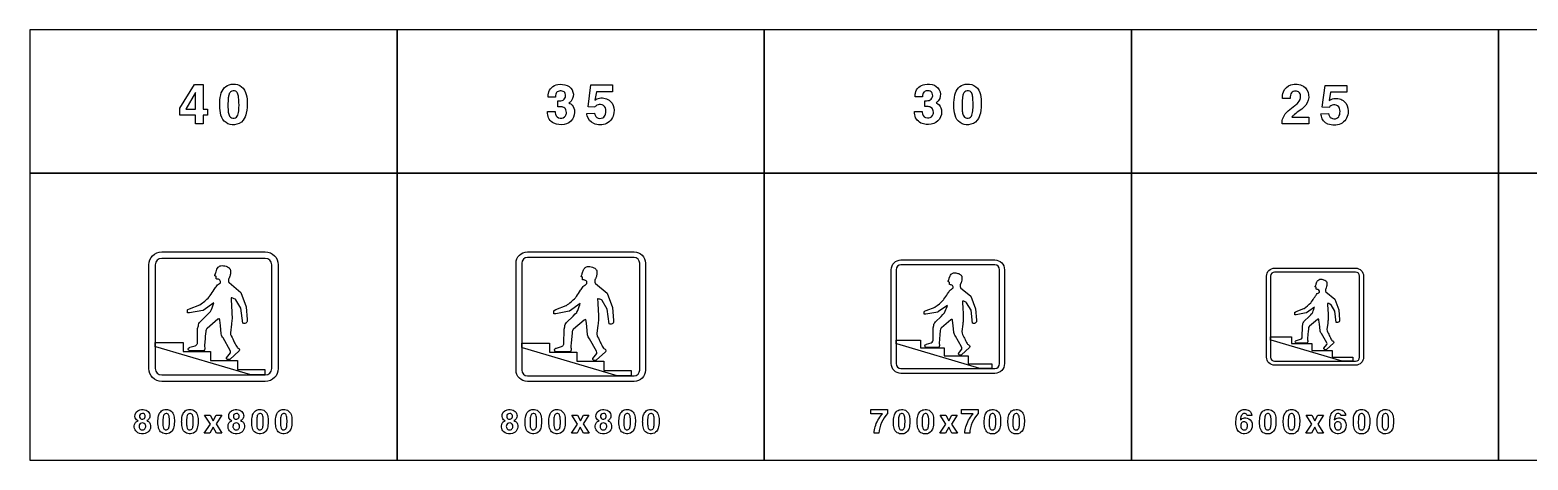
# Model space of a CAD drawing. Extents: x 0 to 18160, y 0 to 2655.
# Drawn here: x 0 to 9262, y 0 to 2655 of the extents above; entities that cross this region are included whole.
import ezdxf

# ---------------------------------------------------------------- set-up
doc = ezdxf.new("R2010")
doc.units = 0
doc.header["$MEASUREMENT"] = 0

msp = doc.modelspace()

# ---------------------------------------------------------------- linework, layer by layer
for points in [[(0, 1770), (2270, 1770), (2270, 2655), (0, 2655)], [(2270, 1770), (4540, 1770), (4540, 2655), (2270, 2655)], [(4540, 1770), (6810, 1770), (6810, 2655), (4540, 2655)], [(6810, 1770), (9080, 1770), (9080, 2655), (6810, 2655)], [(9080, 1770), (11350, 1770), (11350, 2655), (9080, 2655)], [(927.496, 2171.35), (1017.9, 2317.79), (1070.98, 2317.79), (1070.98, 2166.57), (1097.95, 2166.57), (1097.95, 2128.53), (1070.98, 2128.53), (1070.98, 2076.28), (1023.46, 2076.28), (1023.46, 2128.53), (927.496, 2128.53)], [(1023.46, 2269.13), (963.474, 2166.57), (1023.46, 2166.57)], [(0, 0), (2270, 0), (2270, 1770), (0, 1770)], [(2270, 0), (4540, 0), (4540, 1770), (2270, 1770)], [(4540, 0), (6810, 0), (6810, 1770), (4540, 1770)], [(6810, 0), (9080, 0), (9080, 1770), (6810, 1770)], [(9080, 0), (11350, 0), (11350, 1770), (9080, 1770)], [(7670.04, 760.791), (7674.28, 760.78), (7797.53, 760.759), (7798.96, 760.759), (7798.96, 719.096), (7922.41, 719.109), (7925.19, 719.121), (7925.19, 676.93), (8050.84, 676.93), (8050.84, 634.902), (8177.7, 634.902), (8177.73, 610.017), (8113.12, 610.017), (7673.14, 739.907), (7670.04, 740.888)], [(775.02, 726.082), (780.685, 726.067), (945.013, 726.04), (946.919, 726.039), (946.919, 670.488), (1111.52, 670.505), (1115.23, 670.522), (1115.23, 614.267), (1282.76, 614.267), (1282.76, 558.229), (1451.9, 558.23), (1451.95, 525.05), (1365.8, 525.05), (779.162, 698.237), (775.02, 699.545)], [(3040.09, 721.03), (3045.75, 721.014), (3210.08, 720.987), (3211.98, 720.986), (3211.98, 665.436), (3376.59, 665.453), (3380.29, 665.47), (3380.29, 609.215), (3547.83, 609.215), (3547.83, 553.177), (3716.97, 553.177), (3717.02, 519.997), (3630.87, 519.997), (3044.23, 693.184), (3040.09, 694.492)], [(5354.98, 740.906), (5359.94, 740.892), (5503.72, 740.868), (5505.39, 740.868), (5505.39, 692.261), (5649.42, 692.276), (5652.66, 692.291), (5652.66, 643.068), (5799.26, 643.068), (5799.26, 594.034), (5947.25, 594.035), (5947.29, 565.002), (5871.91, 565.002), (5358.6, 716.541), (5354.98, 717.685)], [(1115.2, 221.769), (1080.08, 276.319), (1114.84, 276.319), (1133.11, 242.267), (1151.83, 276.319), (1185.98, 276.319), (1150.44, 222.29), (1186.95, 166.272), (1152.4, 166.272), (1132.54, 202.362), (1112.14, 166.272), (1077.99, 166.272)], [(3385.19, 221.769), (3350.07, 276.319), (3384.84, 276.319), (3403.11, 242.267), (3421.83, 276.319), (3455.97, 276.319), (3420.43, 222.29), (3456.95, 166.271), (3422.4, 166.271), (3402.54, 202.361), (3382.14, 166.271), (3347.99, 166.271)], [(5662.41, 221.387), (5627.29, 275.936), (5662.06, 275.936), (5680.33, 241.884), (5699.05, 275.936), (5733.19, 275.936), (5697.65, 221.908), (5734.17, 165.889), (5699.62, 165.889), (5679.76, 201.979), (5659.35, 165.889), (5625.21, 165.889)], [(7925.79, 221.523), (7890.67, 276.072), (7925.43, 276.072), (7943.7, 242.02), (7962.42, 276.072), (7996.57, 276.072), (7961.03, 222.044), (7997.54, 166.025), (7962.99, 166.025), (7943.13, 202.115), (7922.73, 166.025), (7888.58, 166.025)]]:
    msp.add_lwpolyline(points, close=True)
for points in [[(1173.29, 2191.65, -0.0563084), (1179.33, 2254.48, -0.130301), (1201.53, 2298.28, -0.174843), (1243.35, 2319.69, -0.147552), (1296.47, 2313.05, -0.192146), (1333.28, 2269.88, -0.0833996), (1342.52, 2212.85, -0.0545507), (1337.51, 2142.08, -0.116773), (1318.43, 2098, -0.221099), (1263.57, 2070.32, -0.162564), (1212.11, 2082.84, -0.174743), (1180.84, 2128.26, -0.0640867), (1173.37, 2186.95)], [(3199.84, 2150.87), (3246.2, 2150.87, 0.0411845), (3248.26, 2135.66, 0.335066), (3278.75, 2110.39, 0.276505), (3310.74, 2124.92, 0.158203), (3316.31, 2145.65, 0.0878221), (3313.34, 2161.57, 0.217575), (3294.82, 2178.43, 0.0882727), (3273.57, 2181.56), (3262.75, 2181.56), (3262.75, 2216.82, 0.0282129), (3282.34, 2217.42, 0.50028), (3309.32, 2262.91, 0.235001), (3290.79, 2277.96, 0.165496), (3265.12, 2275.67, 0.220849), (3250.9, 2259.12, 0.055705), (3248.02, 2240.92), (3203.2, 2240.92, -0.0488003), (3204.97, 2263.51, -0.30773), (3262.59, 2318.01, -0.146685), (3322.07, 2312.08, -0.469869), (3348.61, 2219.31, -0.0891152), (3336.57, 2207.54), (3332.3, 2204.54, -0.0245333), (3343.48, 2198.14, -0.202429), (3365.75, 2161.45, -0.422325), (3303.08, 2072, -0.154301), (3238.98, 2079.19, -0.287878), (3199.96, 2139.89, -0.0143877)], [(3442.43, 2139.57), (3489.39, 2141.35, 0.0452719), (3495.79, 2125.12, 0.0567733), (3500.53, 2118.25, 0.070207), (3504.95, 2114.77, 0.264984), (3540.97, 2112.87, 0.20748), (3558.38, 2135.98, 0.147389), (3557.24, 2174.01, 0.308532), (3527.86, 2195.42, 0.215743), (3498.08, 2185.19, 0.028781), (3492.71, 2178.95), (3450.09, 2180.96), (3467.91, 2315.64), (3601.95, 2315.64), (3601.95, 2273.77), (3501.51, 2273.77), (3492.55, 2221.76, -0.0211252), (3505.46, 2229.3, -0.121371), (3538.8, 2235.15, -0.244671), (3598.59, 2203.2, -0.173069), (3610.16, 2144.07, -0.256779), (3564.98, 2078.08, -0.199585), (3485.44, 2077.01, -0.245625), (3445.16, 2125.91, -0.0170062)], [(5469.08, 2152.29), (5515.45, 2152.29, 0.0411845), (5517.5, 2137.08, 0.335066), (5547.99, 2111.8, 0.276505), (5579.98, 2126.34, 0.158203), (5585.55, 2147.07, 0.0878221), (5582.59, 2162.99, 0.217575), (5564.07, 2179.85, 0.0882727), (5542.82, 2182.97), (5532, 2182.97), (5532, 2218.24, 0.0282129), (5551.59, 2218.83, 0.50028), (5578.56, 2264.33, 0.235001), (5560.04, 2279.38, 0.165496), (5534.37, 2277.09, 0.220849), (5520.15, 2260.54, 0.055705), (5517.27, 2242.33), (5472.44, 2242.33, -0.0488003), (5474.22, 2264.92, -0.30773), (5531.84, 2319.43, -0.146685), (5591.32, 2313.5, -0.469869), (5617.86, 2220.73, -0.0891152), (5605.81, 2208.96), (5601.55, 2205.96, -0.0245333), (5612.72, 2199.56, -0.202429), (5635, 2162.87, -0.422325), (5572.32, 2073.41, -0.154301), (5508.22, 2080.6, -0.287878), (5469.2, 2141.31, -0.0143877)], [(5711.68, 2191.65, -0.0563084), (5717.72, 2254.48, -0.130301), (5739.91, 2298.28, -0.174843), (5781.74, 2319.69, -0.147552), (5834.86, 2313.05, -0.192146), (5871.67, 2269.88, -0.0833996), (5880.91, 2212.85, -0.0545507), (5875.89, 2142.08, -0.116773), (5856.82, 2098, -0.221099), (5801.96, 2070.32, -0.162564), (5750.5, 2082.84, -0.174743), (5719.22, 2128.26, -0.0640867), (5711.76, 2186.95)], [(7741.06, 2074.79, -0.0640343), (7742.32, 2095.72, -0.161687), (7778.14, 2156.27, -0.0283718), (7819.97, 2188.65, 0.0545111), (7840.86, 2206.58, 0.192461), (7855.83, 2246.12, 0.234238), (7842.24, 2272.5, 0.196223), (7816.93, 2277.28, 0.252425), (7795.01, 2260.1, 0.0856617), (7790.86, 2243.08, 0.0202329), (7790.15, 2231.39), (7743.51, 2231.39, -0.0983795), (7749.55, 2272.7, -0.245047), (7795.72, 2315.83, -0.207102), (7872.69, 2307.49, -0.233443), (7905.15, 2255.16, -0.20961), (7886.99, 2190.98, -0.0785124), (7853.06, 2159.51, 0.0107372), (7817.24, 2133.72, 0.0665092), (7801.37, 2117.68), (7905.86, 2117.68), (7905.86, 2074.79)], [(1224.67, 2161.12, 0.0124589), (1225.19, 2154.8, 0.0668192), (1230.8, 2129.4, 0.615362), (1281.7, 2123.79, 0.0726881), (1287.15, 2136.83, 0.0588562), (1291.85, 2174.11, 0.0389037), (1290.23, 2241.09, 0.084671), (1283.64, 2264.43, 0.156013), (1272.18, 2276.6, 0.143208), (1256.47, 2279.56, 0.172584), (1240.71, 2273.36, 0.132565), (1230.76, 2257.8, 0.0498315), (1226.21, 2236.08, 0.0368731)], [(5763.06, 2161.12, 0.0124589), (5763.57, 2154.8, 0.0668192), (5769.18, 2129.4, 0.615362), (5820.09, 2123.79, 0.0726881), (5825.54, 2136.83, 0.0588562), (5830.24, 2174.11, 0.0389037), (5828.62, 2241.09, 0.084671), (5822.02, 2264.43, 0.156013), (5810.57, 2276.6, 0.143208), (5794.85, 2279.56, 0.172584), (5779.09, 2273.36, 0.132565), (5769.14, 2257.8, 0.0498315), (5764.6, 2236.08, 0.0368731)], [(7981.21, 2136.73), (8028.17, 2138.5, 0.0452719), (8034.56, 2122.27, 0.0567733), (8039.3, 2115.4, 0.070207), (8043.73, 2111.92, 0.264984), (8079.74, 2110.03, 0.20748), (8097.16, 2133.13, 0.147389), (8096.02, 2171.17, 0.308532), (8066.63, 2192.57, 0.215743), (8036.85, 2182.34, 0.028781), (8031.48, 2176.1), (7988.87, 2178.12), (8006.68, 2312.79), (8140.72, 2312.79), (8140.72, 2270.93), (8040.29, 2270.93), (8031.33, 2218.92, -0.0211252), (8044.24, 2226.46, -0.121371), (8077.57, 2232.3, -0.244671), (8137.37, 2200.35, -0.173069), (8148.94, 2141.23, -0.256779), (8103.76, 2075.23, -0.199585), (8024.22, 2074.17, -0.245625), (7983.93, 2123.06, -0.0170062)], [(815, 485, -0.414213), (735, 565), (735, 1205, -0.414213), (815, 1285), (1455, 1285, -0.414213), (1535, 1205), (1535, 565, -0.414213), (1455, 485)], [(815, 525), (1455, 525, 0.414213), (1495, 565), (1495, 1205, 0.414213), (1455, 1245), (815, 1245, 0.414213), (775, 1205), (775, 565, 0.414213)], [(3075, 485, -0.414213), (3005, 555), (3005, 1215, -0.414213), (3075, 1285), (3735, 1285, -0.414213), (3805, 1215), (3805, 555, -0.414213), (3735, 485)], [(3075, 520), (3735, 520, 0.414213), (3770, 555), (3770, 1215, 0.414213), (3735, 1250), (3075, 1250, 0.414213), (3040, 1215), (3040, 555, 0.414213)], [(5385, 535, -0.414213), (5325, 595), (5325, 1175, -0.414213), (5385, 1235), (5965, 1235, -0.414213), (6025, 1175), (6025, 595, -0.414213), (5965, 535)], [(5385, 565), (5965, 565, 0.414213), (5995, 595), (5995, 1175, 0.414213), (5965, 1205), (5385, 1205, 0.414213), (5355, 1175), (5355, 595, 0.414213)], [(1247.49, 1000.44, 0.102099), (1244.42, 1000.26), (1244.73, 975.045), (1245.82, 970.587), (1248.8, 894.97, -0.00778961), (1249.63, 872.165, -0.0174529), (1245.81, 838.262), (1239.6, 785.457, 0.143723), (1244.41, 765.753, -0.0085621), (1263.07, 728.541, 0.0266419), (1272.89, 708.061, 0.0728275), (1280.06, 696.222, 0.120933), (1286.99, 691.512, -0.146671), (1293.21, 686.544, -0.324732), (1293.72, 673.219), (1236.19, 620.769, -0.0899453), (1225.21, 619.702, -0.189626), (1219.25, 621.668, -0.0816678), (1215.08, 625.612, -0.338519), (1215.1, 631.166), (1238.98, 662.189, 0.226714), (1237.84, 676.881), (1193.71, 753.883, -0.155471), (1182.58, 778.545), (1177.26, 829.514), (1172.95, 864.142), (1172.34, 868.536, 0.480555), (1168.55, 871.645, 0.0140628), (1161.01, 868.7), (1095.37, 812.924), (1094.22, 811.901, 0.190934), (1086.73, 793.388), (1084.08, 763.72, 0.00561309), (1080.48, 723.148, 0.0100516), (1078.31, 703.742, 0.0297069), (1078.52, 699.896, -0.315849), (1075.92, 673.309), (985.443, 673.411, -0.773518), (986.462, 694.907, -0.00484542), (989.167, 695.867), (1021.93, 705.746, 0.137136), (1033.89, 716.994, 0.161972), (1036.02, 722.986), (1036.8, 812.636), (1040.93, 828.103, -0.192583), (1052.97, 853.658), (1092.32, 893.047), (1105.34, 906.567), (1115.36, 916.476), (1116.79, 917.876, 0.0518047), (1134.68, 963.584), (1136.84, 970.627), (1069.83, 923.837), (1068.82, 923.154), (985.582, 907.926), (975.628, 907.673, -0.52891), (973.412, 910.217), (973.457, 925.967, -0.101446), (976.431, 928.732), (986.255, 933.297), (1049.8, 958.177), (1050.97, 958.989, 0.0531365), (1107.31, 1006.75, 0.0502235), (1112.99, 1014.58, 0.00584819), (1138.72, 1052.67, -0.00622412), (1154.28, 1075.44, -0.12227), (1165.9, 1085.49, 0.022003), (1172.14, 1088.83, 0.366778), (1178.05, 1101.36, 0.356407), (1164.6, 1115.59, 0.02139), (1163.67, 1115.74, -0.0272718), (1154.3, 1117.47, -0.0275997), (1152.31, 1118.2, -0.0694106), (1151.35, 1118.84), (1151.18, 1131.3, 0.432994), (1146.27, 1135.52, 0.0125756), (1144.89, 1136.32, -0.0804215), (1142.96, 1137.76, -0.239432), (1142.34, 1140.21, 0.0225691), (1144.99, 1145.14), (1147.89, 1152.24, 0.0432539), (1150.42, 1162.65), (1156.27, 1178.63, -0.0506775), (1164.32, 1189.63, -0.137207), (1180.94, 1199.74, -0.0994854), (1212.01, 1196.21, -0.0944131), (1230.89, 1185.54, -0.0389667), (1236.4, 1179.71, -0.061222), (1238.03, 1177.62, -0.115109), (1238.93, 1172.88, -0.0746819), (1238.94, 1148.96, -0.0638704), (1233.67, 1129.52, -0.00756295), (1232.75, 1127.38, 0.0129524), (1229.55, 1121.49, 0.224508), (1229.91, 1096.34), (1230.54, 1095.36), (1303.86, 1035.22), (1336.43, 946.671), (1342.65, 866.516), (1342.5, 854.944, -0.081221), (1339.02, 848.781, -0.265402), (1315.44, 844.885), (1303.98, 937.304), (1273.2, 989.134, 0.159531), (1271.85, 991.025, 0.0841013), (1254.24, 999.007)], [(3512.56, 995.389, 0.102099), (3509.49, 995.209), (3509.8, 969.993), (3510.88, 965.535), (3513.86, 889.917, -0.00778961), (3514.7, 867.113, -0.0174529), (3510.87, 833.21), (3504.67, 780.404, 0.143723), (3509.47, 760.7, -0.0085621), (3528.13, 723.488, 0.0266419), (3537.95, 703.009, 0.0728275), (3545.12, 691.169, 0.120933), (3552.06, 686.459, -0.146671), (3558.28, 681.492, -0.324732), (3558.79, 668.166), (3501.25, 615.716, -0.0899453), (3490.28, 614.649, -0.189626), (3484.32, 616.616, -0.0816678), (3480.15, 620.559, -0.338519), (3480.16, 626.113), (3504.05, 657.137, 0.226714), (3502.91, 671.828), (3458.77, 748.831, -0.155471), (3447.65, 773.493), (3442.33, 824.462), (3438.02, 859.09), (3437.4, 863.483, 0.480555), (3433.62, 866.592, 0.0140628), (3426.08, 863.648), (3360.43, 807.872), (3359.28, 806.849, 0.190934), (3351.8, 788.335), (3349.15, 758.667, 0.00561309), (3345.54, 718.095, 0.0100516), (3343.37, 698.689, 0.0297069), (3343.59, 694.844, -0.315849), (3340.98, 668.257), (3250.51, 668.359, -0.773518), (3251.53, 689.854, -0.00484542), (3254.23, 690.815), (3287, 700.693, 0.137136), (3298.96, 711.941, 0.161972), (3301.09, 717.933), (3301.86, 807.583), (3306, 823.051, -0.192583), (3318.04, 848.605), (3357.38, 887.995), (3370.41, 901.515), (3380.43, 911.424), (3381.85, 912.824, 0.0518047), (3399.74, 958.532), (3401.9, 965.575), (3334.9, 918.785), (3333.88, 918.102), (3250.65, 902.873), (3240.69, 902.621, -0.52891), (3238.48, 905.165), (3238.52, 920.914, -0.101446), (3241.5, 923.68), (3251.32, 928.244), (3314.87, 953.124), (3316.03, 953.937, 0.0531365), (3372.37, 1001.7, 0.0502235), (3378.05, 1009.53, 0.00584819), (3403.78, 1047.62, -0.00622412), (3419.35, 1070.38, -0.12227), (3430.97, 1080.44, 0.022003), (3437.21, 1083.78, 0.366778), (3443.11, 1096.31, 0.356407), (3429.67, 1110.53, 0.02139), (3428.73, 1110.69, -0.0272718), (3419.36, 1112.42, -0.0275997), (3417.37, 1113.15, -0.0694106), (3416.41, 1113.79), (3416.24, 1126.24, 0.432994), (3411.34, 1130.46, 0.0125756), (3409.95, 1131.26, -0.0804215), (3408.03, 1132.7, -0.239432), (3407.4, 1135.16, 0.0225691), (3410.05, 1140.09), (3412.95, 1147.19, 0.0432539), (3415.48, 1157.59), (3421.34, 1173.58, -0.0506775), (3429.38, 1184.58, -0.137207), (3446.01, 1194.69, -0.0994854), (3477.08, 1191.16, -0.0944131), (3495.95, 1180.49, -0.0389667), (3501.46, 1174.66, -0.061222), (3503.09, 1172.57, -0.115109), (3503.99, 1167.83, -0.0746819), (3504, 1143.91, -0.0638704), (3498.74, 1124.47, -0.00756295), (3497.82, 1122.33, 0.0129524), (3494.61, 1116.44, 0.224508), (3494.98, 1091.29), (3495.6, 1090.31), (3568.93, 1030.16), (3601.5, 941.618), (3607.72, 861.464), (3607.56, 849.892, -0.081221), (3604.09, 843.728, -0.265402), (3580.51, 839.832), (3569.05, 932.252), (3538.26, 984.081, 0.159531), (3536.92, 985.972, 0.0841013), (3519.31, 993.955)], [(5768.39, 980.971, 0.102099), (5765.71, 980.813), (5765.98, 958.749), (5766.93, 954.848), (5769.53, 888.683, -0.00778961), (5770.27, 868.729, -0.0174529), (5766.92, 839.063), (5761.49, 792.858, 0.143723), (5765.7, 775.618, -0.0085621), (5782.02, 743.057, 0.0266419), (5790.61, 725.137, 0.0728275), (5796.89, 714.778, 0.120933), (5802.96, 710.657, -0.146671), (5808.4, 706.31, -0.324732), (5808.84, 694.65), (5758.5, 648.756, -0.0899453), (5748.9, 647.823, -0.189626), (5743.68, 649.544, -0.0816678), (5740.04, 652.994, -0.338519), (5740.05, 657.854), (5760.94, 685, 0.226714), (5759.95, 697.855), (5721.33, 765.232, -0.155471), (5711.6, 786.811), (5706.94, 831.409), (5703.17, 861.709), (5702.63, 865.553, 0.480555), (5699.32, 868.273, 0.0140628), (5692.72, 865.697), (5635.29, 816.892), (5634.28, 815.997, 0.190934), (5627.73, 799.798), (5625.41, 773.839, 0.00561309), (5622.25, 738.338, 0.0100516), (5620.36, 721.358, 0.0297069), (5620.54, 717.993, -0.315849), (5618.27, 694.73), (5539.1, 694.819, -0.773518), (5539.99, 713.627, -0.00484542), (5542.36, 714.468), (5571.03, 723.111, 0.137136), (5581.49, 732.953, 0.161972), (5583.36, 738.196), (5584.04, 816.64), (5587.65, 830.175, -0.192583), (5598.19, 852.535), (5632.62, 887.001), (5644.01, 898.831), (5652.78, 907.501), (5654.03, 908.726, 0.0518047), (5669.68, 948.72), (5671.57, 954.883), (5612.94, 913.942), (5612.05, 913.344), (5539.22, 900.019), (5530.51, 899.798, -0.52891), (5528.57, 902.025), (5528.61, 915.805, -0.101446), (5531.21, 918.225), (5539.81, 922.219), (5595.41, 943.989), (5596.43, 944.7, 0.0531365), (5645.73, 986.49, 0.0502235), (5650.7, 993.342, 0.00584819), (5673.21, 1026.67, -0.00622412), (5686.84, 1046.59, -0.12227), (5697, 1055.39, 0.022003), (5702.46, 1058.31, 0.366778), (5707.63, 1069.27, 0.356407), (5695.86, 1081.72, 0.02139), (5695.05, 1081.86, -0.0272718), (5686.85, 1083.37, -0.0275997), (5685.11, 1084.01, -0.0694106), (5684.27, 1084.57), (5684.12, 1095.47, 0.432994), (5679.83, 1099.16, 0.0125756), (5678.61, 1099.86, -0.0804215), (5676.93, 1101.12, -0.239432), (5676.38, 1103.27, 0.0225691), (5678.7, 1107.58), (5681.24, 1113.8, 0.0432539), (5683.45, 1122.9), (5688.58, 1136.89, -0.0506775), (5695.62, 1146.51, -0.137207), (5710.16, 1155.36, -0.0994854), (5737.35, 1152.27, -0.0944131), (5753.86, 1142.93, -0.0389667), (5758.68, 1137.83, -0.061222), (5760.11, 1136, -0.115109), (5760.9, 1131.85, -0.0746819), (5760.91, 1110.93, -0.0638704), (5756.3, 1093.91, -0.00756295), (5755.5, 1092.04, 0.0129524), (5752.69, 1086.89, 0.224508), (5753.01, 1064.88), (5753.56, 1064.03), (5817.72, 1011.4), (5846.21, 933.921), (5851.66, 863.786), (5851.52, 853.66, -0.081221), (5848.48, 848.267, -0.265402), (5827.85, 844.858), (5817.82, 925.725), (5790.89, 971.076, 0.159531), (5789.71, 972.731, 0.0841013), (5774.3, 979.716)], [(7695, 585, -0.414213), (7645, 635), (7645, 1135, -0.414213), (7695, 1185), (8195, 1185, -0.414213), (8245, 1135), (8245, 635, -0.414213), (8195, 585)], [(7695, 610), (8195, 610, 0.414213), (8220, 635), (8220, 1135, 0.414213), (8195, 1160), (7695, 1160, 0.414213), (7670, 1135), (7670, 635, 0.414213)], [(8024.39, 966.56, 0.102099), (8022.09, 966.425), (8022.32, 947.513), (8023.13, 944.169), (8025.37, 887.456, -0.00778961), (8025.99, 870.353, -0.0174529), (8023.13, 844.926), (8018.47, 805.322, 0.143723), (8022.08, 790.544, -0.0085621), (8036.07, 762.635, 0.0266419), (8043.43, 747.275, 0.0728275), (8048.81, 738.396, 0.120933), (8054.02, 734.864, -0.146671), (8058.68, 731.138, -0.324732), (8059.06, 721.144), (8015.91, 681.806, -0.0899453), (8007.68, 681.006, -0.189626), (8003.21, 682.481, -0.0816678), (8000.08, 685.438, -0.338519), (8000.09, 689.604), (8018, 712.872, 0.226714), (8017.15, 723.89), (7984.05, 781.642, -0.155471), (7975.71, 800.139), (7971.72, 838.365), (7968.49, 864.336), (7968.02, 867.631, 0.480555), (7965.18, 869.963, 0.0140628), (7959.53, 867.754), (7910.3, 825.922), (7909.43, 825.155, 0.190934), (7903.82, 811.27), (7901.83, 789.019, 0.00561309), (7899.13, 758.591, 0.0100516), (7897.5, 744.036, 0.0297069), (7897.66, 741.152, -0.315849), (7895.71, 721.212), (7827.85, 721.288, -0.773518), (7828.62, 737.41, -0.00484542), (7830.65, 738.13), (7855.22, 745.539, 0.137136), (7864.19, 753.975, 0.161972), (7865.79, 758.469), (7866.37, 825.706), (7869.47, 837.307, -0.192583), (7878.5, 856.472), (7908.01, 886.015), (7917.78, 896.155), (7925.29, 903.586), (7926.36, 904.636, 0.0518047), (7939.78, 938.917), (7941.4, 944.199), (7891.14, 909.107), (7890.38, 908.595), (7827.96, 897.173), (7820.49, 896.984, -0.52891), (7818.83, 898.892), (7818.86, 910.704, -0.101446), (7821.09, 912.778), (7828.46, 916.202), (7876.12, 934.862), (7876.99, 935.471, 0.0531365), (7919.25, 971.291, 0.0502235), (7923.51, 977.164, 0.00584819), (7942.81, 1005.73, -0.00622412), (7954.48, 1022.81, -0.12227), (7963.2, 1030.35, 0.022003), (7967.88, 1032.85, 0.366778), (7972.31, 1042.25, 0.356407), (7962.22, 1052.92, 0.02139), (7961.52, 1053.04, -0.0272718), (7954.49, 1054.33, -0.0275997), (7953, 1054.88, -0.0694106), (7952.28, 1055.36), (7952.15, 1064.7, 0.432994), (7948.48, 1067.87, 0.0125756), (7947.43, 1068.47, -0.0804215), (7945.99, 1069.55, -0.239432), (7945.52, 1071.39, 0.0225691), (7947.51, 1075.08), (7949.68, 1080.41, 0.0432539), (7951.58, 1088.21), (7955.98, 1100.2, -0.0506775), (7962.01, 1108.45, -0.137207), (7974.48, 1116.04, -0.0994854), (7997.78, 1113.39, -0.0944131), (8011.93, 1105.39, -0.0389667), (8016.07, 1101.02, -0.061222), (8017.29, 1099.44, -0.115109), (8017.97, 1095.89, -0.0746819), (8017.97, 1077.95, -0.0638704), (8014.03, 1063.37, -0.00756295), (8013.34, 1061.76, 0.0129524), (8010.93, 1057.35, 0.224508), (8011.21, 1038.49), (8011.67, 1037.75), (8066.67, 992.642), (8091.09, 926.232), (8095.76, 866.117), (8095.64, 857.437, -0.081221), (8093.04, 852.815, -0.265402), (8075.35, 849.893), (8066.76, 919.207), (8043.67, 958.079, 0.159531), (8042.66, 959.498, 0.0841013), (8029.45, 965.484)], [(667.968, 242.323, -0.0382282), (664.485, 243.627, -0.270406), (649.106, 267.703, -0.377372), (679.437, 309.622, -0.15371), (717.921, 307.513, -0.416366), (738.324, 258.058, -0.173733), (723.774, 243.674), (722.328, 242.987, -0.0479914), (731.997, 238.034, -0.173856), (743.608, 221.873, -0.440125), (712.542, 164.243, -0.184), (667.115, 168.106, -0.410286), (649.627, 226.897, -0.151435), (664.035, 240.357)], [(677.305, 267.821, 0.0587981), (678.182, 263.887, 0.18403), (685.267, 254.717, 0.217144), (702.684, 253.485, 0.192437), (710.883, 260.57, 0.157808), (712.542, 273.982, 0.166677), (707.968, 282.821, 0.173614), (695.954, 287.323, 0.2359), (681.001, 280.902, 0.184791)], [(791.138, 234.258, -0.0563084), (794.763, 271.959, -0.130301), (808.081, 298.238, -0.174843), (833.176, 311.082, -0.147552), (865.048, 307.101, -0.192146), (887.133, 281.201, -0.0833996), (892.678, 246.983, -0.0545507), (889.668, 204.518, -0.116773), (878.223, 178.073, -0.221099), (845.308, 161.461, -0.162564), (814.432, 168.973, -0.174743), (795.664, 196.224, -0.0640867), (791.185, 231.438)], [(821.967, 215.94, 0.0124589), (822.275, 212.149, 0.0668192), (825.64, 196.912, 0.615362), (856.185, 193.547, 0.0726881), (859.455, 201.367, 0.0588562), (862.275, 223.736, 0.0389037), (861.304, 263.926, 0.084671), (857.346, 277.93, 0.156013), (850.474, 285.229, 0.143208), (841.043, 287.006, 0.172584), (831.588, 283.286, 0.132565), (825.616, 273.949, 0.0498315), (822.891, 260.916, 0.0368731)], [(937.884, 234.249, -0.0563084), (941.51, 271.95, -0.130301), (954.827, 298.23, -0.174843), (979.922, 311.073, -0.147552), (1011.79, 307.092, -0.192146), (1033.88, 281.192, -0.0833996), (1039.42, 246.974, -0.0545507), (1036.41, 204.509, -0.116773), (1024.97, 178.064, -0.221099), (992.055, 161.452, -0.162564), (961.178, 168.964, -0.174743), (942.41, 196.215, -0.0640867), (937.931, 231.429)], [(968.713, 215.931, 0.0124589), (969.021, 212.14, 0.0668192), (972.386, 196.903, 0.615362), (1002.93, 193.538, 0.0726881), (1006.2, 201.358, 0.0588562), (1009.02, 223.727, 0.0389037), (1008.05, 263.917, 0.084671), (1004.09, 277.922, 0.156013), (997.22, 285.22, 0.143208), (987.789, 286.997, 0.172584), (978.334, 283.277, 0.132565), (972.363, 273.94, 0.0498315), (969.637, 260.907, 0.0368731)], [(1248.01, 242.296, -0.0382282), (1244.53, 243.599, -0.270406), (1229.15, 267.675, -0.377372), (1259.48, 309.594, -0.15371), (1297.96, 307.485, -0.416366), (1318.36, 258.03, -0.173733), (1303.82, 243.646), (1302.37, 242.959, -0.0479914), (1312.04, 238.007, -0.173856), (1323.65, 221.846, -0.440125), (1292.58, 164.215, -0.184), (1247.16, 168.078, -0.410286), (1229.67, 226.869, -0.151435), (1244.08, 240.329)], [(1257.35, 267.793, 0.0587981), (1258.22, 263.86, 0.18403), (1265.31, 254.689, 0.217144), (1282.73, 253.457, 0.192437), (1290.92, 260.542, 0.157808), (1292.58, 273.955, 0.166677), (1288.01, 282.793, 0.173614), (1276, 287.296, 0.2359), (1261.04, 280.874, 0.184791)], [(1371.18, 234.284, -0.0563084), (1374.8, 271.986, -0.130301), (1388.12, 298.265, -0.174843), (1413.22, 311.109, -0.147552), (1445.09, 307.128, -0.192146), (1467.17, 281.228, -0.0833996), (1472.72, 247.01, -0.0545507), (1469.71, 204.545, -0.116773), (1458.26, 178.1, -0.221099), (1425.35, 161.488, -0.162564), (1394.47, 169, -0.174743), (1375.71, 196.251, -0.0640867), (1371.23, 231.465)], [(1402.01, 215.967, 0.0124589), (1402.32, 212.175, 0.0668192), (1405.68, 196.939, 0.615362), (1436.23, 193.574, 0.0726881), (1439.5, 201.394, 0.0588562), (1442.32, 223.763, 0.0389037), (1441.34, 263.953, 0.084671), (1437.39, 277.957, 0.156013), (1430.52, 285.256, 0.143208), (1421.08, 287.033, 0.172584), (1411.63, 283.313, 0.132565), (1405.66, 273.976, 0.0498315), (1402.93, 260.943, 0.0368731)], [(1517.93, 234.312, -0.0563084), (1521.55, 272.013, -0.130301), (1534.87, 298.293, -0.174843), (1559.96, 311.136, -0.147552), (1591.84, 307.155, -0.192146), (1613.92, 281.255, -0.0833996), (1619.47, 247.037, -0.0545507), (1616.46, 204.573, -0.116773), (1605.01, 178.127, -0.221099), (1572.1, 161.516, -0.162564), (1541.22, 169.028, -0.174743), (1522.45, 196.279, -0.0640867), (1517.97, 231.492)], [(1548.75, 215.994, 0.0124589), (1549.06, 212.203, 0.0668192), (1552.43, 196.966, 0.615362), (1582.97, 193.601, 0.0726881), (1586.24, 201.421, 0.0588562), (1589.06, 223.791, 0.0389037), (1588.09, 263.98, 0.084671), (1584.13, 277.985, 0.156013), (1577.26, 285.283, 0.143208), (1567.83, 287.061, 0.172584), (1558.38, 283.34, 0.132565), (1552.4, 274.004, 0.0498315), (1549.68, 260.971, 0.0368731)], [(2937.96, 242.323, -0.0382282), (2934.48, 243.627, -0.270406), (2919.1, 267.702, -0.377372), (2949.43, 309.622, -0.15371), (2987.91, 307.513, -0.416366), (3008.32, 258.058, -0.173733), (2993.77, 243.674), (2992.32, 242.987, -0.0479914), (3001.99, 238.034, -0.173856), (3013.6, 221.873, -0.440125), (2982.54, 164.243, -0.184), (2937.11, 168.105, -0.410286), (2919.62, 226.897, -0.151435), (2934.03, 240.357)], [(2947.3, 267.821, 0.0587981), (2948.18, 263.887, 0.18403), (2955.26, 254.717, 0.217144), (2972.68, 253.485, 0.192437), (2980.88, 260.57, 0.157808), (2982.54, 273.982, 0.166677), (2977.96, 282.821, 0.173614), (2965.95, 287.323, 0.2359), (2951, 280.902, 0.184791)], [(3061.13, 234.257, -0.0563084), (3064.76, 271.959, -0.130301), (3078.07, 298.238, -0.174843), (3103.17, 311.082, -0.147552), (3135.04, 307.101, -0.192146), (3157.13, 281.2, -0.0833996), (3162.67, 246.982, -0.0545507), (3159.66, 204.518, -0.116773), (3148.22, 178.073, -0.221099), (3115.3, 161.461, -0.162564), (3084.43, 168.973, -0.174743), (3065.66, 196.224, -0.0640867), (3061.18, 231.437)], [(3091.96, 215.94, 0.0124589), (3092.27, 212.148, 0.0668192), (3095.63, 196.911, 0.615362), (3126.18, 193.546, 0.0726881), (3129.45, 201.366, 0.0588562), (3132.27, 223.736, 0.0389037), (3131.3, 263.926, 0.084671), (3127.34, 277.93, 0.156013), (3120.47, 285.229, 0.143208), (3111.04, 287.006, 0.172584), (3101.58, 283.286, 0.132565), (3095.61, 273.949, 0.0498315), (3092.89, 260.916, 0.0368731)], [(3207.88, 234.248, -0.0563084), (3211.5, 271.95, -0.130301), (3224.82, 298.229, -0.174843), (3249.92, 311.073, -0.147552), (3281.79, 307.092, -0.192146), (3303.87, 281.192, -0.0833996), (3309.42, 246.974, -0.0545507), (3306.41, 204.509, -0.116773), (3294.96, 178.064, -0.221099), (3262.05, 161.452, -0.162564), (3231.17, 168.964, -0.174743), (3212.4, 196.215, -0.0640867), (3207.93, 231.428)], [(3238.71, 215.931, 0.0124589), (3239.02, 212.139, 0.0668192), (3242.38, 196.902, 0.615362), (3272.93, 193.537, 0.0726881), (3276.2, 201.357, 0.0588562), (3279.02, 223.727, 0.0389037), (3278.04, 263.917, 0.084671), (3274.09, 277.921, 0.156013), (3267.21, 285.22, 0.143208), (3257.78, 286.997, 0.172584), (3248.33, 283.277, 0.132565), (3242.36, 273.94, 0.0498315), (3239.63, 260.907, 0.0368731)], [(3518, 242.296, -0.0382282), (3514.52, 243.599, -0.270406), (3499.14, 267.675, -0.377372), (3529.47, 309.594, -0.15371), (3567.96, 307.485, -0.416366), (3588.36, 258.03, -0.173733), (3573.81, 243.646), (3572.36, 242.959, -0.0479914), (3582.03, 238.007, -0.173856), (3593.64, 221.845, -0.440125), (3562.58, 164.215, -0.184), (3517.15, 168.078, -0.410286), (3499.66, 226.869, -0.151435), (3514.07, 240.329)], [(3527.34, 267.793, 0.0587981), (3528.22, 263.86, 0.18403), (3535.3, 254.689, 0.217144), (3552.72, 253.457, 0.192437), (3560.92, 260.542, 0.157808), (3562.58, 273.954, 0.166677), (3558, 282.793, 0.173614), (3545.99, 287.296, 0.2359), (3531.04, 280.874, 0.184791)], [(3641.17, 234.284, -0.0563084), (3644.8, 271.986, -0.130301), (3658.12, 298.265, -0.174843), (3683.21, 311.109, -0.147552), (3715.08, 307.128, -0.192146), (3737.17, 281.227, -0.0833996), (3742.71, 247.009, -0.0545507), (3739.7, 204.545, -0.116773), (3728.26, 178.099, -0.221099), (3695.34, 161.488, -0.162564), (3664.47, 169, -0.174743), (3645.7, 196.251, -0.0640867), (3641.22, 231.464)], [(3672, 215.967, 0.0124589), (3672.31, 212.175, 0.0668192), (3675.68, 196.938, 0.615362), (3706.22, 193.573, 0.0726881), (3709.49, 201.393, 0.0588562), (3712.31, 223.763, 0.0389037), (3711.34, 263.953, 0.084671), (3707.38, 277.957, 0.156013), (3700.51, 285.256, 0.143208), (3691.08, 287.033, 0.172584), (3681.62, 283.313, 0.132565), (3675.65, 273.976, 0.0498315), (3672.93, 260.943, 0.0368731)], [(3787.92, 234.312, -0.0563084), (3791.54, 272.013, -0.130301), (3804.86, 298.293, -0.174843), (3829.96, 311.136, -0.147552), (3861.83, 307.155, -0.192146), (3883.91, 281.255, -0.0833996), (3889.46, 247.037, -0.0545507), (3886.45, 204.572, -0.116773), (3875, 178.127, -0.221099), (3842.09, 161.515, -0.162564), (3811.21, 169.027, -0.174743), (3792.45, 196.278, -0.0640867), (3787.97, 231.492)], [(3818.75, 215.994, 0.0124589), (3819.06, 212.203, 0.0668192), (3822.42, 196.966, 0.615362), (3852.97, 193.601, 0.0726881), (3856.24, 201.421, 0.0588562), (3859.06, 223.79, 0.0389037), (3858.09, 263.98, 0.084671), (3854.13, 277.985, 0.156013), (3847.26, 285.283, 0.143208), (3837.82, 287.06, 0.172584), (3828.37, 283.34, 0.132565), (3822.4, 274.004, 0.0498315), (3819.67, 260.97, 0.0368731)], [(5197.97, 311.538), (5301.72, 311.538), (5301.72, 287.747, 0.17337), (5248.52, 165.709), (5218.19, 165.709, -0.0554097), (5224.99, 205.33, -0.10295), (5266.79, 281.111), (5270.2, 285.353), (5197.97, 285.353)], [(5338.35, 233.875, -0.0563084), (5341.98, 271.576, -0.130301), (5355.29, 297.856, -0.174843), (5380.39, 310.699, -0.147552), (5412.26, 306.718, -0.192146), (5434.35, 280.818, -0.0833996), (5439.89, 246.6, -0.0545507), (5436.88, 204.136, -0.116773), (5425.44, 177.69, -0.221099), (5392.52, 161.079, -0.162564), (5361.65, 168.591, -0.174743), (5342.88, 195.842, -0.0640867), (5338.4, 231.055)], [(5369.18, 215.557, 0.0124589), (5369.49, 211.766, 0.0668192), (5372.85, 196.529, 0.615362), (5403.4, 193.164, 0.0726881), (5406.67, 200.984, 0.0588562), (5409.49, 223.354, 0.0389037), (5408.52, 263.543, 0.084671), (5404.56, 277.548, 0.156013), (5397.69, 284.846, 0.143208), (5388.26, 286.624, 0.172584), (5378.8, 282.903, 0.132565), (5372.83, 273.567, 0.0498315), (5370.1, 260.534, 0.0368731)], [(5485.1, 233.866, -0.0563084), (5488.72, 271.567, -0.130301), (5502.04, 297.847, -0.174843), (5527.14, 310.69, -0.147552), (5559.01, 306.709, -0.192146), (5581.09, 280.809, -0.0833996), (5586.64, 246.591, -0.0545507), (5583.63, 204.127, -0.116773), (5572.18, 177.681, -0.221099), (5539.27, 161.07, -0.162564), (5508.39, 168.582, -0.174743), (5489.62, 195.833, -0.0640867), (5485.14, 231.046)], [(5515.93, 215.548, 0.0124589), (5516.23, 211.757, 0.0668192), (5519.6, 196.52, 0.615362), (5550.14, 193.155, 0.0726881), (5553.41, 200.975, 0.0588562), (5556.23, 223.345, 0.0389037), (5555.26, 263.534, 0.084671), (5551.31, 277.539, 0.156013), (5544.43, 284.837, 0.143208), (5535, 286.615, 0.172584), (5525.55, 282.894, 0.132565), (5519.58, 273.558, 0.0498315), (5516.85, 260.525, 0.0368731)], [(5759.16, 311.51), (5862.9, 311.51), (5862.9, 287.719, 0.17337), (5809.7, 165.681), (5779.37, 165.681, -0.0554097), (5786.17, 205.302, -0.10295), (5827.97, 281.084), (5831.39, 285.325), (5759.16, 285.325)], [(5899.54, 233.902, -0.0563084), (5903.16, 271.603, -0.130301), (5916.48, 297.883, -0.174843), (5941.57, 310.726, -0.147552), (5973.45, 306.745, -0.192146), (5995.53, 280.845, -0.0833996), (6001.08, 246.627, -0.0545507), (5998.07, 204.162, -0.116773), (5986.62, 177.717, -0.221099), (5953.71, 161.106, -0.162564), (5922.83, 168.618, -0.174743), (5904.06, 195.869, -0.0640867), (5899.58, 231.082)], [(5930.36, 215.584, 0.0124589), (5930.67, 211.793, 0.0668192), (5934.04, 196.556, 0.615362), (5964.58, 193.191, 0.0726881), (5967.85, 201.011, 0.0588562), (5970.67, 223.381, 0.0389037), (5969.7, 263.57, 0.084671), (5965.74, 277.575, 0.156013), (5958.87, 284.873, 0.143208), (5949.44, 286.651, 0.172584), (5939.99, 282.93, 0.132565), (5934.01, 273.594, 0.0498315), (5931.29, 260.561, 0.0368731)], [(6046.28, 233.929, -0.0563084), (6049.91, 271.631, -0.130301), (6063.22, 297.91, -0.174843), (6088.32, 310.754, -0.147552), (6120.19, 306.773, -0.192146), (6142.28, 280.872, -0.0833996), (6147.82, 246.654, -0.0545507), (6144.81, 204.19, -0.116773), (6133.37, 177.744, -0.221099), (6100.45, 161.133, -0.162564), (6069.58, 168.645, -0.174743), (6050.81, 195.896, -0.0640867), (6046.33, 231.109)], [(6077.11, 215.612, 0.0124589), (6077.42, 211.82, 0.0668192), (6080.78, 196.583, 0.615362), (6111.33, 193.218, 0.0726881), (6114.6, 201.038, 0.0588562), (6117.42, 223.408, 0.0389037), (6116.45, 263.597, 0.084671), (6112.49, 277.602, 0.156013), (6105.62, 284.901, 0.143208), (6096.19, 286.678, 0.172584), (6086.73, 282.958, 0.132565), (6080.76, 273.621, 0.0498315), (6078.04, 260.588, 0.0368731)], [(7553.86, 273.901), (7525.61, 273.901, 0.0333099), (7523.62, 279.233, 0.308433), (7507.89, 287.93, 0.256298), (7491.16, 277.717, 0.0718547), (7486.8, 266.674, 0.0422837), (7483.79, 247.859, -0.0343264), (7495.07, 255.821, -0.198215), (7524.83, 258.546, -0.294049), (7555.09, 226.603, -0.195966), (7547.53, 181.769, -0.251599), (7509.24, 161.911, -0.162734), (7477.67, 171.224, -0.142524), (7461.25, 194.636, -0.0867955), (7455.85, 229.162, -0.0561633), (7459.19, 267.835, -0.143087), (7476.02, 299.778, -0.165016), (7500.4, 311.366, -0.137094), (7531.63, 307.598, -0.238813), (7552.18, 282.1, -0.0169871)], [(7601.73, 234.02, -0.0563084), (7605.35, 271.721, -0.130301), (7618.67, 298.001, -0.174843), (7643.77, 310.845, -0.147552), (7675.64, 306.864, -0.192146), (7697.72, 280.963, -0.0833996), (7703.27, 246.745, -0.0545507), (7700.26, 204.281, -0.116773), (7688.81, 177.835, -0.221099), (7655.9, 161.224, -0.162564), (7625.02, 168.736, -0.174743), (7606.25, 195.987, -0.0640867), (7601.78, 231.2)], [(7632.56, 215.702, 0.0124589), (7632.86, 211.911, 0.0668192), (7636.23, 196.674, 0.615362), (7666.78, 193.309, 0.0726881), (7670.05, 201.129, 0.0588562), (7672.86, 223.499, 0.0389037), (7671.89, 263.688, 0.084671), (7667.94, 277.693, 0.156013), (7661.06, 284.992, 0.143208), (7651.63, 286.769, 0.172584), (7642.18, 283.049, 0.132565), (7636.21, 273.712, 0.0498315), (7633.48, 260.679, 0.0368731)], [(7748.47, 234.02, -0.0563084), (7752.1, 271.721, -0.130301), (7765.42, 298.001, -0.174843), (7790.51, 310.845, -0.147552), (7822.38, 306.864, -0.192146), (7844.47, 280.963, -0.0833996), (7850.01, 246.745, -0.0545507), (7847, 204.281, -0.116773), (7835.56, 177.835, -0.221099), (7802.64, 161.224, -0.162564), (7771.77, 168.736, -0.174743), (7753, 195.987, -0.0640867), (7748.52, 231.2)], [(7779.3, 215.702, 0.0124589), (7779.61, 211.911, 0.0668192), (7782.98, 196.674, 0.615362), (7813.52, 193.309, 0.0726881), (7816.79, 201.129, 0.0588562), (7819.61, 223.499, 0.0389037), (7818.64, 263.688, 0.084671), (7814.68, 277.693, 0.156013), (7807.81, 284.992, 0.143208), (7798.38, 286.769, 0.172584), (7788.92, 283.049, 0.132565), (7782.95, 273.712, 0.0498315), (7780.23, 260.679, 0.0368731)], [(8133.77, 273.892), (8105.52, 273.892, 0.0333099), (8103.53, 279.224, 0.308433), (8087.8, 287.92, 0.256298), (8071.07, 277.707, 0.0718547), (8066.71, 266.664, 0.0422837), (8063.7, 247.849, -0.0343264), (8074.98, 255.811, -0.198215), (8104.74, 258.536, -0.294049), (8135, 226.593, -0.195966), (8127.44, 181.759, -0.251599), (8089.15, 161.902, -0.162734), (8057.58, 171.214, -0.142524), (8041.16, 194.627, -0.0867955), (8035.76, 229.153, -0.0561633), (8039.1, 267.826, -0.143087), (8055.93, 299.769, -0.165016), (8080.31, 311.356, -0.137094), (8111.54, 307.589, -0.238813), (8132.09, 282.091, -0.0169871)], [(8181.64, 234.038, -0.0563084), (8185.26, 271.739, -0.130301), (8198.58, 298.019, -0.174843), (8223.68, 310.862, -0.147552), (8255.55, 306.881, -0.192146), (8277.63, 280.981, -0.0833996), (8283.18, 246.763, -0.0545507), (8280.17, 204.298, -0.116773), (8268.72, 177.853, -0.221099), (8235.81, 161.242, -0.162564), (8204.93, 168.754, -0.174743), (8186.16, 196.005, -0.0640867), (8181.69, 231.218)], [(8212.47, 215.72, 0.0124589), (8212.78, 211.929, 0.0668192), (8216.14, 196.692, 0.615362), (8246.69, 193.327, 0.0726881), (8249.96, 201.147, 0.0588562), (8252.78, 223.517, 0.0389037), (8251.8, 263.706, 0.084671), (8247.85, 277.711, 0.156013), (8240.97, 285.009, 0.143208), (8231.54, 286.787, 0.172584), (8222.09, 283.066, 0.132565), (8216.12, 273.73, 0.0498315), (8213.39, 260.697, 0.0368731)], [(8328.38, 234.065, -0.0563084), (8332.01, 271.767, -0.130301), (8345.33, 298.046, -0.174843), (8370.42, 310.89, -0.147552), (8402.29, 306.909, -0.192146), (8424.38, 281.008, -0.0833996), (8429.92, 246.79, -0.0545507), (8426.92, 204.326, -0.116773), (8415.47, 177.88, -0.221099), (8382.55, 161.269, -0.162564), (8351.68, 168.781, -0.174743), (8332.91, 196.032, -0.0640867), (8328.43, 231.245)], [(8359.21, 215.748, 0.0124589), (8359.52, 211.956, 0.0668192), (8362.89, 196.719, 0.615362), (8393.43, 193.354, 0.0726881), (8396.7, 201.174, 0.0588562), (8399.52, 223.544, 0.0389037), (8398.55, 263.733, 0.084671), (8394.59, 277.738, 0.156013), (8387.72, 285.037, 0.143208), (8378.29, 286.814, 0.172584), (8368.84, 283.094, 0.132565), (8362.86, 273.757, 0.0498315), (8360.14, 260.724, 0.0368731)], [(674.84, 207.087, 0.0490068), (675.765, 200.381, 0.121824), (679.864, 191.992, 0.229649), (696.878, 185.641, 0.256774), (712.873, 195.57, 0.178638), (714.674, 215.12, 0.196143), (706.475, 226.186, 0.197496), (689.082, 228.271, 0.222887), (677.163, 219.006, 0.124888)], [(1254.88, 207.059, 0.0490068), (1255.81, 200.353, 0.121824), (1259.91, 191.964, 0.229649), (1276.92, 185.613, 0.256774), (1292.91, 195.542, 0.178638), (1294.72, 215.092, 0.196143), (1286.52, 226.158, 0.197496), (1269.12, 228.244, 0.222887), (1257.2, 218.978, 0.124888)], [(2944.83, 207.086, 0.0490068), (2945.76, 200.38, 0.121824), (2949.86, 191.992, 0.229649), (2966.87, 185.641, 0.256774), (2982.87, 195.57, 0.178638), (2984.67, 215.12, 0.196143), (2976.47, 226.186, 0.197496), (2959.08, 228.271, 0.222887), (2947.16, 219.006, 0.124888)], [(3524.88, 207.059, 0.0490068), (3525.8, 200.352, 0.121824), (3529.9, 191.964, 0.229649), (3546.91, 185.613, 0.256774), (3562.91, 195.542, 0.178638), (3564.71, 215.092, 0.196143), (3556.51, 226.158, 0.197496), (3539.12, 228.244, 0.222887), (3527.2, 218.978, 0.124888)], [(7485.38, 212.1, 0.0641861), (7486.63, 201.84, 0.139351), (7492.27, 191.745, 0.240104), (7510.16, 186.129, 0.267924), (7524.24, 196.247, 0.140614), (7527.13, 216.603, 0.112774), (7523.2, 227.693, 0.271024), (7505.59, 236.271, 0.294594), (7487.58, 224.423, 0.0908659)], [(8065.29, 212.091, 0.0641861), (8066.54, 201.83, 0.139351), (8072.18, 191.736, 0.240104), (8090.07, 186.119, 0.267924), (8104.15, 196.238, 0.140614), (8107.04, 216.593, 0.112774), (8103.11, 227.683, 0.271024), (8085.5, 236.262, 0.294594), (8067.49, 224.413, 0.0908659)]]:
    msp.add_lwpolyline(points, format="xyb", close=True)

doc.saveas('drawing.dxf')
